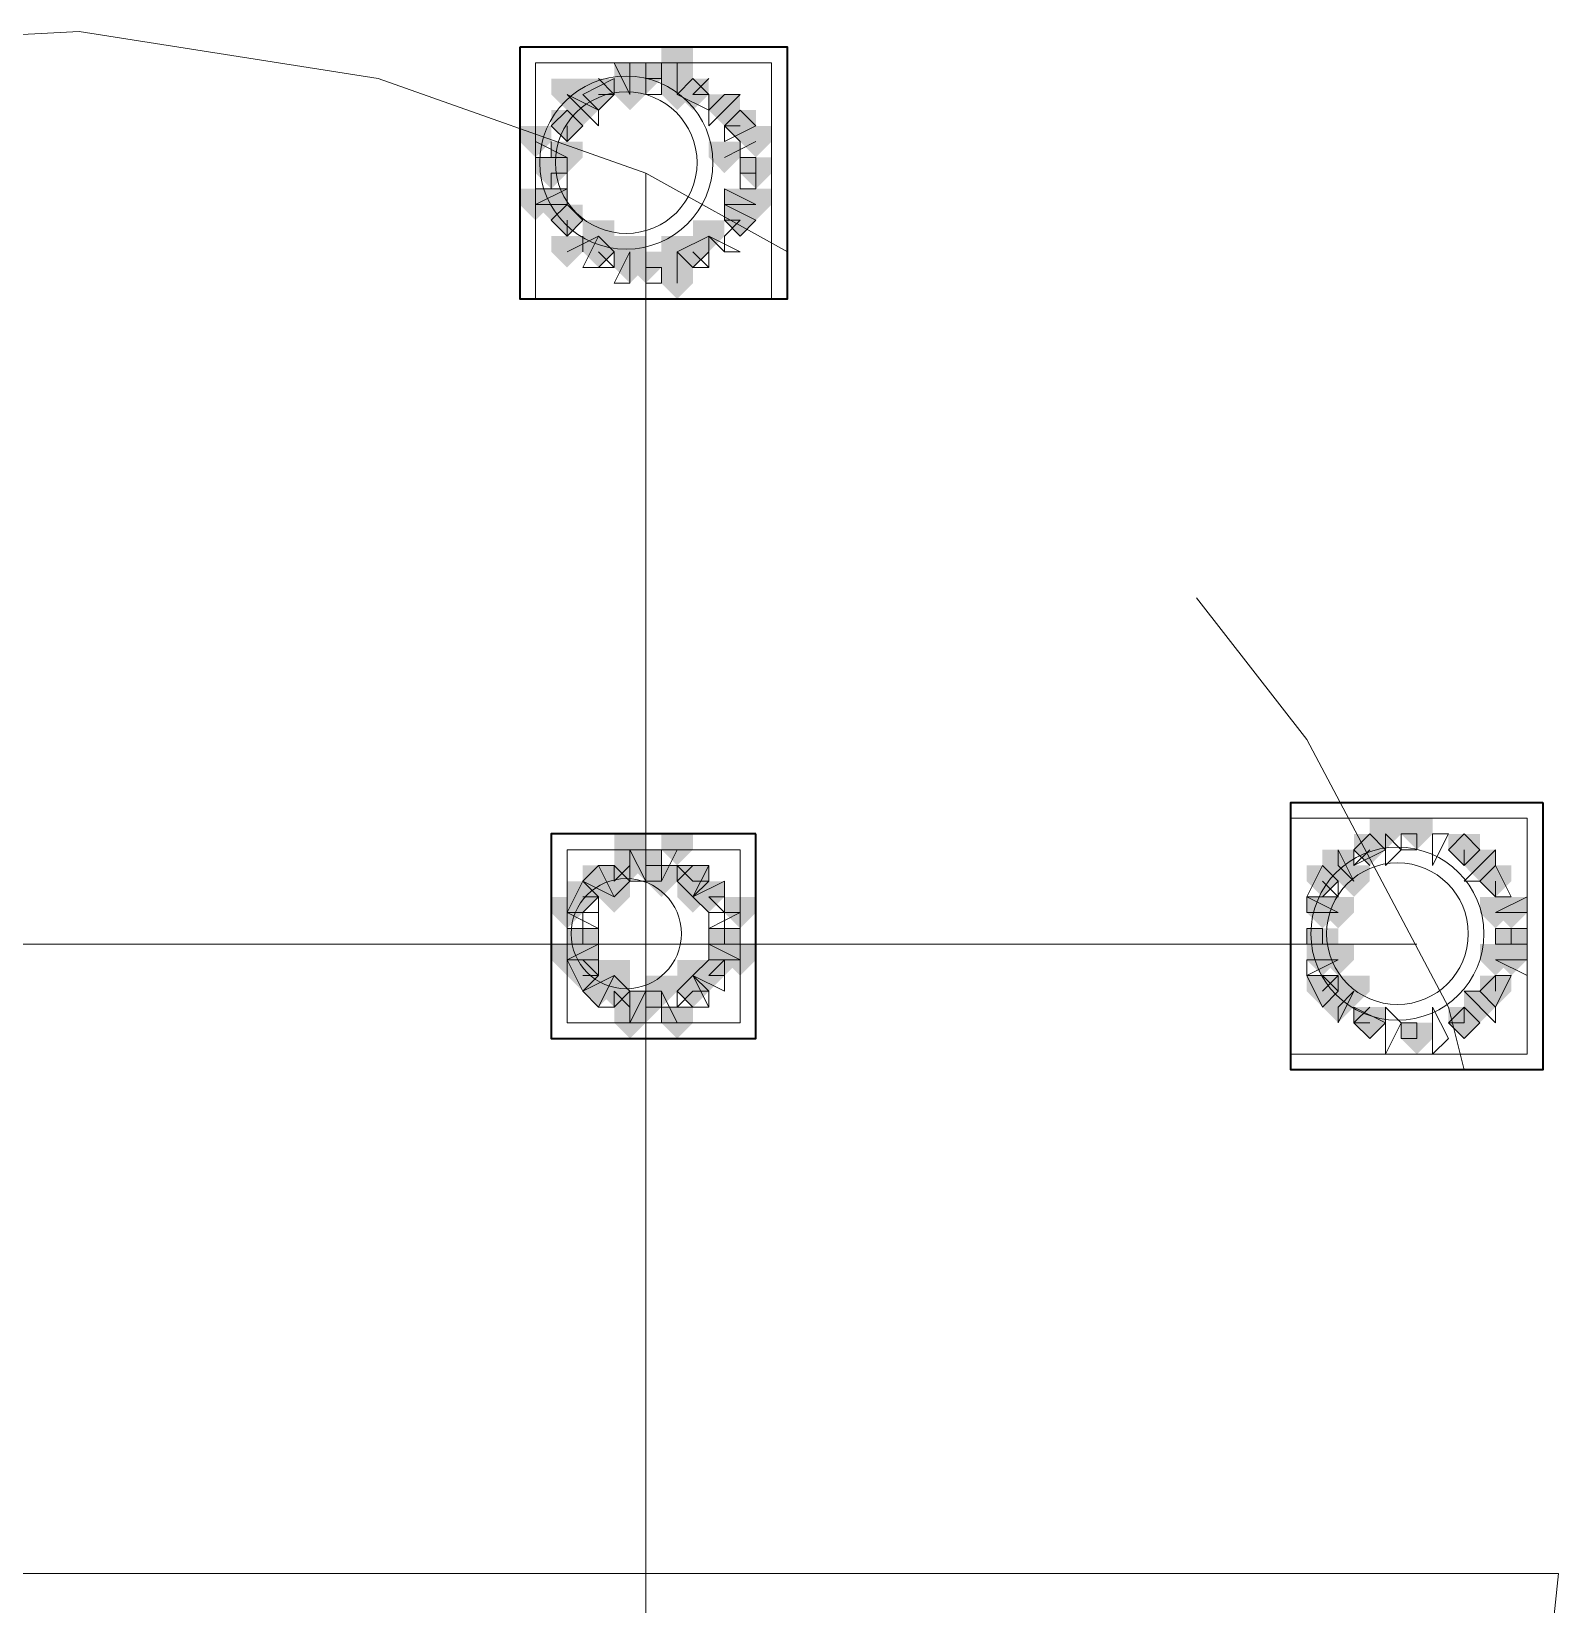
# Model space of a CAD drawing. Header units: millimetres. Extents: x 2315 to 4619, y 1334 to 1897.
# Drawn here: x 3514.13 to 3520.05, y 1554.59 to 1560.69 of the extents above; entities that cross this region are included whole.
import ezdxf

# ---------------------------------------------------------------- set-up
doc = ezdxf.new("R2010")
doc.units = ezdxf.units.MM
for name, color, linetype, true_color in [('PDF_10', 7, 'Continuous', 0x00b85c), ('PDF_AXIS', 7, 'Continuous', 0x00b85c), ('PDF_柱构件', 7, 'Continuous', 0x00b85c), ('PDF_转运站初步方案', 7, 'Continuous', 0x00b85c)]:
    doc.layers.add(name, color=color, linetype=linetype, true_color=true_color)
doc.layers.add('PDF_中心线层', color=1, linetype='Continuous')
doc.layers.add('PDF_粗实线层', color=7, linetype='Continuous')

msp = doc.modelspace()

# ---------------------------------------------------------------- hatches: boundary and pattern name
at = {"layer": 'PDF_10', "transparency": 33554559}
for points in [[(3516.5109, 1560.5703), (3516.4499, 1560.5703), (3516.4499, 1560.5093), (3516.5109, 1560.4482), (3516.572, 1560.5093), (3516.572, 1560.5703)], [(3516.5109, 1560.5703), (3516.4499, 1560.5703), (3516.4499, 1560.5093), (3516.5109, 1560.4482), (3516.572, 1560.5093), (3516.572, 1560.5703)], [(3516.5109, 1560.5703), (3516.4499, 1560.5703), (3516.4499, 1560.5093), (3516.5109, 1560.4482), (3516.572, 1560.5093), (3516.572, 1560.5703)], [(3516.3277, 1560.5093), (3516.2666, 1560.5093), (3516.2666, 1560.4482), (3516.3277, 1560.3871), (3516.3888, 1560.4482), (3516.3888, 1560.5093)], [(3516.3277, 1560.5093), (3516.2666, 1560.5093), (3516.2666, 1560.4482), (3516.3277, 1560.3871), (3516.3888, 1560.4482), (3516.3888, 1560.5093)], [(3516.6942, 1560.5093), (3516.6331, 1560.5093), (3516.6331, 1560.4482), (3516.6942, 1560.3871), (3516.7553, 1560.4482), (3516.7553, 1560.5093)], [(3516.6942, 1560.5093), (3516.6331, 1560.5093), (3516.6331, 1560.4482), (3516.6942, 1560.3871), (3516.7553, 1560.4482), (3516.7553, 1560.5093)], [(3516.2055, 1560.3871), (3516.1444, 1560.3871), (3516.1444, 1560.326), (3516.2055, 1560.2649), (3516.2666, 1560.326), (3516.2666, 1560.3871)], [(3516.2055, 1560.3871), (3516.1444, 1560.3871), (3516.1444, 1560.326), (3516.2055, 1560.2649), (3516.2666, 1560.326), (3516.2666, 1560.3871)], [(3516.2055, 1560.3871), (3516.1444, 1560.3871), (3516.1444, 1560.326), (3516.2055, 1560.2649), (3516.2666, 1560.326), (3516.2666, 1560.3871)], [(3516.8774, 1560.3871), (3516.8163, 1560.3871), (3516.8163, 1560.326), (3516.8774, 1560.2649), (3516.9385, 1560.326), (3516.9385, 1560.3871)], [(3516.8774, 1560.3871), (3516.8163, 1560.3871), (3516.8163, 1560.326), (3516.8774, 1560.2649), (3516.9385, 1560.326), (3516.9385, 1560.3871)], [(3516.1444, 1560.2039), (3516.0834, 1560.2039), (3516.0834, 1560.1428), (3516.1444, 1560.0817), (3516.2055, 1560.1428), (3516.2055, 1560.2039)], [(3516.1444, 1560.2039), (3516.0834, 1560.2039), (3516.0834, 1560.1428), (3516.1444, 1560.0817), (3516.2055, 1560.1428), (3516.2055, 1560.2039)], [(3516.9385, 1560.2039), (3516.8774, 1560.2039), (3516.8774, 1560.1428), (3516.9385, 1560.0817), (3516.9996, 1560.1428), (3516.9996, 1560.2039)], [(3516.9385, 1560.2039), (3516.8774, 1560.2039), (3516.8774, 1560.1428), (3516.9385, 1560.0817), (3516.9996, 1560.1428), (3516.9996, 1560.2039)], [(3516.2055, 1560.0206), (3516.1444, 1560.0206), (3516.1444, 1559.9595), (3516.2055, 1559.8985), (3516.2666, 1559.9595), (3516.2666, 1560.0206)], [(3516.2055, 1560.0206), (3516.1444, 1560.0206), (3516.1444, 1559.9595), (3516.2055, 1559.8985), (3516.2666, 1559.9595), (3516.2666, 1560.0206)], [(3516.2055, 1560.0206), (3516.1444, 1560.0206), (3516.1444, 1559.9595), (3516.2055, 1559.8985), (3516.2666, 1559.9595), (3516.2666, 1560.0206)], [(3516.8774, 1560.0206), (3516.8163, 1560.0206), (3516.8163, 1559.9595), (3516.8774, 1559.8985), (3516.9385, 1559.9595), (3516.9385, 1560.0206)], [(3516.8774, 1560.0206), (3516.8163, 1560.0206), (3516.8163, 1559.9595), (3516.8774, 1559.8985), (3516.9385, 1559.9595), (3516.9385, 1560.0206)], [(3516.3277, 1559.8985), (3516.2666, 1559.8985), (3516.2666, 1559.8374), (3516.3277, 1559.7763), (3516.3888, 1559.8374), (3516.3888, 1559.8985)], [(3516.3277, 1559.8985), (3516.2666, 1559.8985), (3516.2666, 1559.8374), (3516.3277, 1559.7763), (3516.3888, 1559.8374), (3516.3888, 1559.8985)], [(3516.6942, 1559.8985), (3516.6331, 1559.8985), (3516.6331, 1559.8374), (3516.6942, 1559.7763), (3516.7553, 1559.8374), (3516.7553, 1559.8985)], [(3516.6942, 1559.8985), (3516.6331, 1559.8985), (3516.6331, 1559.8374), (3516.6942, 1559.7763), (3516.7553, 1559.8374), (3516.7553, 1559.8985)], [(3516.5109, 1559.8374), (3516.4499, 1559.8374), (3516.4499, 1559.7763), (3516.5109, 1559.7152), (3516.572, 1559.7763), (3516.572, 1559.8374)], [(3516.5109, 1559.8374), (3516.4499, 1559.8374), (3516.4499, 1559.7763), (3516.5109, 1559.7152), (3516.572, 1559.7763), (3516.572, 1559.8374)], [(3519.5039, 1557.6385), (3519.4428, 1557.6385), (3519.4428, 1557.5774), (3519.5039, 1557.5163), (3519.565, 1557.5774), (3519.565, 1557.6385)], [(3519.5039, 1557.6385), (3519.4428, 1557.6385), (3519.4428, 1557.5774), (3519.5039, 1557.5163), (3519.565, 1557.5774), (3519.565, 1557.6385)], [(3519.3207, 1557.5774), (3519.2596, 1557.5774), (3519.2596, 1557.5163), (3519.3207, 1557.4552), (3519.3817, 1557.5163), (3519.3817, 1557.5774)], [(3519.3207, 1557.5774), (3519.2596, 1557.5774), (3519.2596, 1557.5163), (3519.3207, 1557.4552), (3519.3817, 1557.5163), (3519.3817, 1557.5774)], [(3519.6872, 1557.5774), (3519.6261, 1557.5774), (3519.6261, 1557.5163), (3519.6872, 1557.4552), (3519.7482, 1557.5163), (3519.7482, 1557.5774)], [(3519.6872, 1557.5774), (3519.6261, 1557.5774), (3519.6261, 1557.5163), (3519.6872, 1557.4552), (3519.7482, 1557.5163), (3519.7482, 1557.5774)], [(3516.5109, 1557.5163), (3516.4499, 1557.5163), (3516.4499, 1557.4552), (3516.5109, 1557.3941), (3516.572, 1557.4552), (3516.572, 1557.5163)], [(3516.5109, 1557.5163), (3516.4499, 1557.5163), (3516.4499, 1557.4552), (3516.5109, 1557.3941), (3516.572, 1557.4552), (3516.572, 1557.5163)], [(3516.5109, 1557.5163), (3516.4499, 1557.5163), (3516.4499, 1557.4552), (3516.5109, 1557.3941), (3516.572, 1557.4552), (3516.572, 1557.5163)], [(3516.3888, 1557.4552), (3516.3277, 1557.4552), (3516.3277, 1557.3941), (3516.3888, 1557.333), (3516.4499, 1557.3941), (3516.4499, 1557.4552)], [(3516.3888, 1557.4552), (3516.3277, 1557.4552), (3516.3277, 1557.3941), (3516.3888, 1557.333), (3516.4499, 1557.3941), (3516.4499, 1557.4552)], [(3516.6942, 1557.4552), (3516.6331, 1557.4552), (3516.6331, 1557.3941), (3516.6942, 1557.333), (3516.7553, 1557.3941), (3516.7553, 1557.4552)], [(3516.6942, 1557.4552), (3516.6331, 1557.4552), (3516.6331, 1557.3941), (3516.6942, 1557.333), (3516.7553, 1557.3941), (3516.7553, 1557.4552)], [(3519.1374, 1557.4552), (3519.0763, 1557.4552), (3519.0763, 1557.3941), (3519.1374, 1557.333), (3519.1985, 1557.3941), (3519.1985, 1557.4552)], [(3519.1374, 1557.4552), (3519.0763, 1557.4552), (3519.0763, 1557.3941), (3519.1374, 1557.333), (3519.1985, 1557.3941), (3519.1985, 1557.4552)], [(3519.8093, 1557.4552), (3519.7482, 1557.4552), (3519.7482, 1557.3941), (3519.8093, 1557.333), (3519.8704, 1557.3941), (3519.8704, 1557.4552)], [(3519.8093, 1557.4552), (3519.7482, 1557.4552), (3519.7482, 1557.3941), (3519.8093, 1557.333), (3519.8704, 1557.3941), (3519.8704, 1557.4552)], [(3516.2666, 1557.3941), (3516.2055, 1557.3941), (3516.2055, 1557.333), (3516.2666, 1557.272), (3516.3277, 1557.333), (3516.3277, 1557.3941)], [(3516.2666, 1557.3941), (3516.2055, 1557.3941), (3516.2055, 1557.333), (3516.2666, 1557.272), (3516.3277, 1557.333), (3516.3277, 1557.3941)], [(3516.7553, 1557.3941), (3516.6942, 1557.3941), (3516.6942, 1557.333), (3516.7553, 1557.272), (3516.8163, 1557.333), (3516.8163, 1557.3941)], [(3516.7553, 1557.3941), (3516.6942, 1557.3941), (3516.6942, 1557.333), (3516.7553, 1557.272), (3516.8163, 1557.333), (3516.8163, 1557.3941)], [(3516.2666, 1557.2109), (3516.2055, 1557.2109), (3516.2055, 1557.1498), (3516.2666, 1557.0887), (3516.3277, 1557.1498), (3516.3277, 1557.2109)], [(3516.2666, 1557.2109), (3516.2055, 1557.2109), (3516.2055, 1557.1498), (3516.2666, 1557.0887), (3516.3277, 1557.1498), (3516.3277, 1557.2109)], [(3516.8163, 1557.2109), (3516.7553, 1557.2109), (3516.7553, 1557.1498), (3516.8163, 1557.0887), (3516.8774, 1557.1498), (3516.8774, 1557.2109)], [(3516.8163, 1557.2109), (3516.7553, 1557.2109), (3516.7553, 1557.1498), (3516.8163, 1557.0887), (3516.8774, 1557.1498), (3516.8774, 1557.2109)], [(3519.1374, 1557.2109), (3519.0763, 1557.2109), (3519.0763, 1557.1498), (3519.1374, 1557.0887), (3519.1985, 1557.1498), (3519.1985, 1557.2109)], [(3519.1374, 1557.2109), (3519.0763, 1557.2109), (3519.0763, 1557.1498), (3519.1374, 1557.0887), (3519.1985, 1557.1498), (3519.1985, 1557.2109)], [(3519.8704, 1557.2109), (3519.8093, 1557.2109), (3519.8093, 1557.1498), (3519.8704, 1557.0887), (3519.9315, 1557.1498), (3519.9315, 1557.2109)], [(3519.8704, 1557.2109), (3519.8093, 1557.2109), (3519.8093, 1557.1498), (3519.8704, 1557.0887), (3519.9315, 1557.1498), (3519.9315, 1557.2109)], [(3516.2666, 1557.0887), (3516.2055, 1557.0887), (3516.2055, 1557.0276), (3516.2666, 1556.9666), (3516.3277, 1557.0276), (3516.3277, 1557.0887)], [(3516.2666, 1557.0887), (3516.2055, 1557.0887), (3516.2055, 1557.0276), (3516.2666, 1556.9666), (3516.3277, 1557.0276), (3516.3277, 1557.0887)], [(3516.7553, 1557.0887), (3516.6942, 1557.0887), (3516.6942, 1557.0276), (3516.7553, 1556.9666), (3516.8163, 1557.0276), (3516.8163, 1557.0887)], [(3516.7553, 1557.0887), (3516.6942, 1557.0887), (3516.6942, 1557.0276), (3516.7553, 1556.9666), (3516.8163, 1557.0276), (3516.8163, 1557.0887)], [(3516.3888, 1557.0276), (3516.3277, 1557.0276), (3516.3277, 1556.9666), (3516.3888, 1556.9055), (3516.4499, 1556.9666), (3516.4499, 1557.0276)], [(3516.3888, 1557.0276), (3516.3277, 1557.0276), (3516.3277, 1556.9666), (3516.3888, 1556.9055), (3516.4499, 1556.9666), (3516.4499, 1557.0276)], [(3516.6942, 1557.0276), (3516.6331, 1557.0276), (3516.6331, 1556.9666), (3516.6942, 1556.9055), (3516.7553, 1556.9666), (3516.7553, 1557.0276)], [(3516.6942, 1557.0276), (3516.6331, 1557.0276), (3516.6331, 1556.9666), (3516.6942, 1556.9055), (3516.7553, 1556.9666), (3516.7553, 1557.0276)], [(3519.1374, 1557.0276), (3519.0763, 1557.0276), (3519.0763, 1556.9666), (3519.1374, 1556.9055), (3519.1985, 1556.9666), (3519.1985, 1557.0276)], [(3519.1374, 1557.0276), (3519.0763, 1557.0276), (3519.0763, 1556.9666), (3519.1374, 1556.9055), (3519.1985, 1556.9666), (3519.1985, 1557.0276)], [(3519.8093, 1557.0276), (3519.7482, 1557.0276), (3519.7482, 1556.9666), (3519.8093, 1556.9055), (3519.8704, 1556.9666), (3519.8704, 1557.0276)], [(3519.8093, 1557.0276), (3519.7482, 1557.0276), (3519.7482, 1556.9666), (3519.8093, 1556.9055), (3519.8704, 1556.9666), (3519.8704, 1557.0276)], [(3516.5109, 1556.9666), (3516.4499, 1556.9666), (3516.4499, 1556.9055), (3516.5109, 1556.8444), (3516.572, 1556.9055), (3516.572, 1556.9666)], [(3516.5109, 1556.9666), (3516.4499, 1556.9666), (3516.4499, 1556.9055), (3516.5109, 1556.8444), (3516.572, 1556.9055), (3516.572, 1556.9666)], [(3516.5109, 1556.9666), (3516.4499, 1556.9666), (3516.4499, 1556.9055), (3516.5109, 1556.8444), (3516.572, 1556.9055), (3516.572, 1556.9666)], [(3519.3207, 1556.9055), (3519.2596, 1556.9055), (3519.2596, 1556.8444), (3519.3207, 1556.7833), (3519.3817, 1556.8444), (3519.3817, 1556.9055)], [(3519.3207, 1556.9055), (3519.2596, 1556.9055), (3519.2596, 1556.8444), (3519.3207, 1556.7833), (3519.3817, 1556.8444), (3519.3817, 1556.9055)], [(3519.6872, 1556.9055), (3519.6261, 1556.9055), (3519.6261, 1556.8444), (3519.6872, 1556.7833), (3519.7482, 1556.8444), (3519.7482, 1556.9055)], [(3519.6872, 1556.9055), (3519.6261, 1556.9055), (3519.6261, 1556.8444), (3519.6872, 1556.7833), (3519.7482, 1556.8444), (3519.7482, 1556.9055)], [(3519.5039, 1556.8444), (3519.4428, 1556.8444), (3519.4428, 1556.7833), (3519.5039, 1556.7222), (3519.565, 1556.7833), (3519.565, 1556.8444)], [(3519.5039, 1556.8444), (3519.4428, 1556.8444), (3519.4428, 1556.7833), (3519.5039, 1556.7222), (3519.565, 1556.7833), (3519.565, 1556.8444)]]:
    msp.add_hatch(color=256, dxfattribs=at).paths.add_polyline_path(points)
at = {"layer": 'PDF_柱构件', "transparency": 33554559}
for points in [[(3516.6331, 1560.6314), (3516.572, 1560.6314), (3516.572, 1560.5703), (3516.6331, 1560.5093), (3516.6942, 1560.5703), (3516.6942, 1560.6314)], [(3516.4499, 1560.5703), (3516.3888, 1560.5703), (3516.3888, 1560.5093), (3516.4499, 1560.4482), (3516.5109, 1560.5093), (3516.5109, 1560.5703)], [(3516.6331, 1560.5703), (3516.572, 1560.5703), (3516.572, 1560.5093), (3516.6331, 1560.4482), (3516.6942, 1560.5093), (3516.6942, 1560.5703)], [(3516.2055, 1560.5093), (3516.1444, 1560.5093), (3516.1444, 1560.4482), (3516.2055, 1560.3871), (3516.2666, 1560.4482), (3516.2666, 1560.5093)], [(3516.4499, 1560.5093), (3516.3888, 1560.5093), (3516.3888, 1560.4482), (3516.4499, 1560.3871), (3516.5109, 1560.4482), (3516.5109, 1560.5093)], [(3516.6331, 1560.5093), (3516.572, 1560.5093), (3516.572, 1560.4482), (3516.6331, 1560.3871), (3516.6942, 1560.4482), (3516.6942, 1560.5093)], [(3516.2666, 1560.4482), (3516.2055, 1560.4482), (3516.2055, 1560.3871), (3516.2666, 1560.326), (3516.3277, 1560.3871), (3516.3277, 1560.4482)], [(3516.8163, 1560.4482), (3516.7553, 1560.4482), (3516.7553, 1560.3871), (3516.8163, 1560.326), (3516.8774, 1560.3871), (3516.8774, 1560.4482)], [(3516.0834, 1560.326), (3516.0223, 1560.326), (3516.0223, 1560.2649), (3516.0834, 1560.2039), (3516.1444, 1560.2649), (3516.1444, 1560.326)], [(3516.9385, 1560.326), (3516.8774, 1560.326), (3516.8774, 1560.2649), (3516.9385, 1560.2039), (3516.9996, 1560.2649), (3516.9996, 1560.326)], [(3516.2055, 1560.2649), (3516.1444, 1560.2649), (3516.1444, 1560.2039), (3516.2055, 1560.1428), (3516.2666, 1560.2039), (3516.2666, 1560.2649)], [(3516.8163, 1560.2649), (3516.7553, 1560.2649), (3516.7553, 1560.2039), (3516.8163, 1560.1428), (3516.8774, 1560.2039), (3516.8774, 1560.2649)], [(3516.0834, 1560.0817), (3516.0223, 1560.0817), (3516.0223, 1560.0206), (3516.0834, 1559.9595), (3516.1444, 1560.0206), (3516.1444, 1560.0817)], [(3516.1444, 1560.0817), (3516.0834, 1560.0817), (3516.0834, 1560.0206), (3516.1444, 1559.9595), (3516.2055, 1560.0206), (3516.2055, 1560.0817)], [(3516.8774, 1560.0817), (3516.8163, 1560.0817), (3516.8163, 1560.0206), (3516.8774, 1559.9595), (3516.9385, 1560.0206), (3516.9385, 1560.0817)], [(3516.9385, 1560.0817), (3516.8774, 1560.0817), (3516.8774, 1560.0206), (3516.9385, 1559.9595), (3516.9996, 1560.0206), (3516.9996, 1560.0817)], [(3516.3277, 1559.9595), (3516.2666, 1559.9595), (3516.2666, 1559.8985), (3516.3277, 1559.8374), (3516.3888, 1559.8985), (3516.3888, 1559.9595)], [(3516.7553, 1559.9595), (3516.6942, 1559.9595), (3516.6942, 1559.8985), (3516.7553, 1559.8374), (3516.8163, 1559.8985), (3516.8163, 1559.9595)], [(3516.2055, 1559.8985), (3516.1444, 1559.8985), (3516.1444, 1559.8374), (3516.2055, 1559.7763), (3516.2666, 1559.8374), (3516.2666, 1559.8985)], [(3516.4499, 1559.8985), (3516.3888, 1559.8985), (3516.3888, 1559.8374), (3516.4499, 1559.7763), (3516.5109, 1559.8374), (3516.5109, 1559.8985)], [(3516.6331, 1559.8985), (3516.572, 1559.8985), (3516.572, 1559.8374), (3516.6331, 1559.7763), (3516.6942, 1559.8374), (3516.6942, 1559.8985)], [(3516.4499, 1559.8374), (3516.3888, 1559.8374), (3516.3888, 1559.7763), (3516.4499, 1559.7152), (3516.5109, 1559.7763), (3516.5109, 1559.8374)], [(3516.6331, 1559.8374), (3516.572, 1559.8374), (3516.572, 1559.7763), (3516.6331, 1559.7152), (3516.6942, 1559.7763), (3516.6942, 1559.8374)], [(3516.6331, 1559.7763), (3516.572, 1559.7763), (3516.572, 1559.7152), (3516.6331, 1559.6541), (3516.6942, 1559.7152), (3516.6942, 1559.7763)], [(3519.3817, 1557.6385), (3519.3207, 1557.6385), (3519.3207, 1557.5774), (3519.3817, 1557.5163), (3519.4428, 1557.5774), (3519.4428, 1557.6385)], [(3516.4499, 1557.5774), (3516.3888, 1557.5774), (3516.3888, 1557.5163), (3516.4499, 1557.4552), (3516.5109, 1557.5163), (3516.5109, 1557.5774)], [(3516.6331, 1557.5774), (3516.572, 1557.5774), (3516.572, 1557.5163), (3516.6331, 1557.4552), (3516.6942, 1557.5163), (3516.6942, 1557.5774)], [(3516.4499, 1557.5163), (3516.3888, 1557.5163), (3516.3888, 1557.4552), (3516.4499, 1557.3941), (3516.5109, 1557.4552), (3516.5109, 1557.5163)], [(3519.1985, 1557.5163), (3519.1374, 1557.5163), (3519.1374, 1557.4552), (3519.1985, 1557.3941), (3519.2596, 1557.4552), (3519.2596, 1557.5163)], [(3519.7482, 1557.5163), (3519.6872, 1557.5163), (3519.6872, 1557.4552), (3519.7482, 1557.3941), (3519.8093, 1557.4552), (3519.8093, 1557.5163)], [(3516.3277, 1557.4552), (3516.2666, 1557.4552), (3516.2666, 1557.3941), (3516.3277, 1557.333), (3516.3888, 1557.3941), (3516.3888, 1557.4552)], [(3516.572, 1557.4552), (3516.5109, 1557.4552), (3516.5109, 1557.3941), (3516.572, 1557.333), (3516.6331, 1557.3941), (3516.6331, 1557.4552)], [(3519.2596, 1557.4552), (3519.1985, 1557.4552), (3519.1985, 1557.3941), (3519.2596, 1557.333), (3519.3207, 1557.3941), (3519.3207, 1557.4552)], [(3516.3888, 1557.3941), (3516.3277, 1557.3941), (3516.3277, 1557.333), (3516.3888, 1557.272), (3516.4499, 1557.333), (3516.4499, 1557.3941)], [(3516.6942, 1557.3941), (3516.6331, 1557.3941), (3516.6331, 1557.333), (3516.6942, 1557.272), (3516.7553, 1557.333), (3516.7553, 1557.3941)], [(3516.2055, 1557.333), (3516.1444, 1557.333), (3516.1444, 1557.272), (3516.2055, 1557.2109), (3516.2666, 1557.272), (3516.2666, 1557.333)], [(3516.8774, 1557.333), (3516.8163, 1557.333), (3516.8163, 1557.272), (3516.8774, 1557.2109), (3516.9385, 1557.272), (3516.9385, 1557.333)], [(3519.1374, 1557.333), (3519.0763, 1557.333), (3519.0763, 1557.272), (3519.1374, 1557.2109), (3519.1985, 1557.272), (3519.1985, 1557.333)], [(3519.1985, 1557.333), (3519.1374, 1557.333), (3519.1374, 1557.272), (3519.1985, 1557.2109), (3519.2596, 1557.272), (3519.2596, 1557.333)], [(3519.8093, 1557.333), (3519.7482, 1557.333), (3519.7482, 1557.272), (3519.8093, 1557.2109), (3519.8704, 1557.272), (3519.8704, 1557.333)], [(3519.8704, 1557.333), (3519.8093, 1557.333), (3519.8093, 1557.272), (3519.8704, 1557.2109), (3519.9315, 1557.272), (3519.9315, 1557.333)], [(3516.2055, 1557.1498), (3516.1444, 1557.1498), (3516.1444, 1557.0887), (3516.2055, 1557.0276), (3516.2666, 1557.0887), (3516.2666, 1557.1498)], [(3516.2666, 1557.1498), (3516.2055, 1557.1498), (3516.2055, 1557.0887), (3516.2666, 1557.0276), (3516.3277, 1557.0887), (3516.3277, 1557.1498)], [(3516.8163, 1557.1498), (3516.7553, 1557.1498), (3516.7553, 1557.0887), (3516.8163, 1557.0276), (3516.8774, 1557.0887), (3516.8774, 1557.1498)], [(3516.8774, 1557.1498), (3516.8163, 1557.1498), (3516.8163, 1557.0887), (3516.8774, 1557.0276), (3516.9385, 1557.0887), (3516.9385, 1557.1498)], [(3519.1374, 1557.1498), (3519.0763, 1557.1498), (3519.0763, 1557.0887), (3519.1374, 1557.0276), (3519.1985, 1557.0887), (3519.1985, 1557.1498)], [(3519.1985, 1557.1498), (3519.1374, 1557.1498), (3519.1374, 1557.0887), (3519.1985, 1557.0276), (3519.2596, 1557.0887), (3519.2596, 1557.1498)], [(3519.8093, 1557.1498), (3519.7482, 1557.1498), (3519.7482, 1557.0887), (3519.8093, 1557.0276), (3519.8704, 1557.0887), (3519.8704, 1557.1498)], [(3519.8704, 1557.1498), (3519.8093, 1557.1498), (3519.8093, 1557.0887), (3519.8704, 1557.0276), (3519.9315, 1557.0887), (3519.9315, 1557.1498)], [(3516.3888, 1557.0887), (3516.3277, 1557.0887), (3516.3277, 1557.0276), (3516.3888, 1556.9666), (3516.4499, 1557.0276), (3516.4499, 1557.0887)], [(3516.6942, 1557.0887), (3516.6331, 1557.0887), (3516.6331, 1557.0276), (3516.6942, 1556.9666), (3516.7553, 1557.0276), (3516.7553, 1557.0887)], [(3516.3277, 1557.0276), (3516.2666, 1557.0276), (3516.2666, 1556.9666), (3516.3277, 1556.9055), (3516.3888, 1556.9666), (3516.3888, 1557.0276)], [(3516.572, 1557.0276), (3516.5109, 1557.0276), (3516.5109, 1556.9666), (3516.572, 1556.9055), (3516.6331, 1556.9666), (3516.6331, 1557.0276)], [(3519.2596, 1557.0276), (3519.1985, 1557.0276), (3519.1985, 1556.9666), (3519.2596, 1556.9055), (3519.3207, 1556.9666), (3519.3207, 1557.0276)], [(3516.4499, 1556.9666), (3516.3888, 1556.9666), (3516.3888, 1556.9055), (3516.4499, 1556.8444), (3516.5109, 1556.9055), (3516.5109, 1556.9666)], [(3519.1985, 1556.9666), (3519.1374, 1556.9666), (3519.1374, 1556.9055), (3519.1985, 1556.8444), (3519.2596, 1556.9055), (3519.2596, 1556.9666)], [(3519.7482, 1556.9666), (3519.6872, 1556.9666), (3519.6872, 1556.9055), (3519.7482, 1556.8444), (3519.8093, 1556.9055), (3519.8093, 1556.9666)], [(3516.4499, 1556.9055), (3516.3888, 1556.9055), (3516.3888, 1556.8444), (3516.4499, 1556.7833), (3516.5109, 1556.8444), (3516.5109, 1556.9055)], [(3516.6331, 1556.9055), (3516.572, 1556.9055), (3516.572, 1556.8444), (3516.6331, 1556.7833), (3516.6942, 1556.8444), (3516.6942, 1556.9055)]]:
    msp.add_hatch(color=256, dxfattribs=at).paths.add_polyline_path(points)
at = {"layer": 'PDF_转运站初步方案', "transparency": 33554559}
for points in [[(3516.5109, 1560.5703), (3516.4499, 1560.5703), (3516.4499, 1560.5093), (3516.5109, 1560.4482), (3516.572, 1560.5093), (3516.572, 1560.5703)], [(3516.5109, 1560.5703), (3516.4499, 1560.5703), (3516.4499, 1560.5093), (3516.5109, 1560.4482), (3516.572, 1560.5093), (3516.572, 1560.5703)], [(3516.3277, 1560.5093), (3516.2666, 1560.5093), (3516.2666, 1560.4482), (3516.3277, 1560.3871), (3516.3888, 1560.4482), (3516.3888, 1560.5093)], [(3516.3277, 1560.5093), (3516.2666, 1560.5093), (3516.2666, 1560.4482), (3516.3277, 1560.3871), (3516.3888, 1560.4482), (3516.3888, 1560.5093)], [(3516.6942, 1560.5093), (3516.6331, 1560.5093), (3516.6331, 1560.4482), (3516.6942, 1560.3871), (3516.7553, 1560.4482), (3516.7553, 1560.5093)], [(3516.6942, 1560.5093), (3516.6331, 1560.5093), (3516.6331, 1560.4482), (3516.6942, 1560.3871), (3516.7553, 1560.4482), (3516.7553, 1560.5093)], [(3516.2055, 1560.3871), (3516.1444, 1560.3871), (3516.1444, 1560.326), (3516.2055, 1560.2649), (3516.2666, 1560.326), (3516.2666, 1560.3871)], [(3516.2055, 1560.3871), (3516.1444, 1560.3871), (3516.1444, 1560.326), (3516.2055, 1560.2649), (3516.2666, 1560.326), (3516.2666, 1560.3871)], [(3516.8774, 1560.3871), (3516.8163, 1560.3871), (3516.8163, 1560.326), (3516.8774, 1560.2649), (3516.9385, 1560.326), (3516.9385, 1560.3871)], [(3516.8774, 1560.3871), (3516.8163, 1560.3871), (3516.8163, 1560.326), (3516.8774, 1560.2649), (3516.9385, 1560.326), (3516.9385, 1560.3871)], [(3516.1444, 1560.2039), (3516.0834, 1560.2039), (3516.0834, 1560.1428), (3516.1444, 1560.0817), (3516.2055, 1560.1428), (3516.2055, 1560.2039)], [(3516.1444, 1560.2039), (3516.0834, 1560.2039), (3516.0834, 1560.1428), (3516.1444, 1560.0817), (3516.2055, 1560.1428), (3516.2055, 1560.2039)], [(3516.9385, 1560.2039), (3516.8774, 1560.2039), (3516.8774, 1560.1428), (3516.9385, 1560.0817), (3516.9996, 1560.1428), (3516.9996, 1560.2039)], [(3516.9385, 1560.2039), (3516.8774, 1560.2039), (3516.8774, 1560.1428), (3516.9385, 1560.0817), (3516.9996, 1560.1428), (3516.9996, 1560.2039)], [(3516.2055, 1560.0206), (3516.1444, 1560.0206), (3516.1444, 1559.9595), (3516.2055, 1559.8985), (3516.2666, 1559.9595), (3516.2666, 1560.0206)], [(3516.2055, 1560.0206), (3516.1444, 1560.0206), (3516.1444, 1559.9595), (3516.2055, 1559.8985), (3516.2666, 1559.9595), (3516.2666, 1560.0206)], [(3516.8774, 1560.0206), (3516.8163, 1560.0206), (3516.8163, 1559.9595), (3516.8774, 1559.8985), (3516.9385, 1559.9595), (3516.9385, 1560.0206)], [(3516.8774, 1560.0206), (3516.8163, 1560.0206), (3516.8163, 1559.9595), (3516.8774, 1559.8985), (3516.9385, 1559.9595), (3516.9385, 1560.0206)], [(3516.3277, 1559.8985), (3516.2666, 1559.8985), (3516.2666, 1559.8374), (3516.3277, 1559.7763), (3516.3888, 1559.8374), (3516.3888, 1559.8985)], [(3516.3277, 1559.8985), (3516.2666, 1559.8985), (3516.2666, 1559.8374), (3516.3277, 1559.7763), (3516.3888, 1559.8374), (3516.3888, 1559.8985)], [(3516.6942, 1559.8985), (3516.6331, 1559.8985), (3516.6331, 1559.8374), (3516.6942, 1559.7763), (3516.7553, 1559.8374), (3516.7553, 1559.8985)], [(3516.6942, 1559.8985), (3516.6331, 1559.8985), (3516.6331, 1559.8374), (3516.6942, 1559.7763), (3516.7553, 1559.8374), (3516.7553, 1559.8985)], [(3516.5109, 1559.8374), (3516.4499, 1559.8374), (3516.4499, 1559.7763), (3516.5109, 1559.7152), (3516.572, 1559.7763), (3516.572, 1559.8374)], [(3516.5109, 1559.8374), (3516.4499, 1559.8374), (3516.4499, 1559.7763), (3516.5109, 1559.7152), (3516.572, 1559.7763), (3516.572, 1559.8374)], [(3519.5039, 1557.6385), (3519.4428, 1557.6385), (3519.4428, 1557.5774), (3519.5039, 1557.5163), (3519.565, 1557.5774), (3519.565, 1557.6385)], [(3519.5039, 1557.6385), (3519.4428, 1557.6385), (3519.4428, 1557.5774), (3519.5039, 1557.5163), (3519.565, 1557.5774), (3519.565, 1557.6385)], [(3519.3207, 1557.5774), (3519.2596, 1557.5774), (3519.2596, 1557.5163), (3519.3207, 1557.4552), (3519.3817, 1557.5163), (3519.3817, 1557.5774)], [(3519.3207, 1557.5774), (3519.2596, 1557.5774), (3519.2596, 1557.5163), (3519.3207, 1557.4552), (3519.3817, 1557.5163), (3519.3817, 1557.5774)], [(3519.6872, 1557.5774), (3519.6261, 1557.5774), (3519.6261, 1557.5163), (3519.6872, 1557.4552), (3519.7482, 1557.5163), (3519.7482, 1557.5774)], [(3519.6872, 1557.5774), (3519.6261, 1557.5774), (3519.6261, 1557.5163), (3519.6872, 1557.4552), (3519.7482, 1557.5163), (3519.7482, 1557.5774)], [(3516.5109, 1557.5163), (3516.4499, 1557.5163), (3516.4499, 1557.4552), (3516.5109, 1557.3941), (3516.572, 1557.4552), (3516.572, 1557.5163)], [(3516.5109, 1557.5163), (3516.4499, 1557.5163), (3516.4499, 1557.4552), (3516.5109, 1557.3941), (3516.572, 1557.4552), (3516.572, 1557.5163)], [(3516.3888, 1557.4552), (3516.3277, 1557.4552), (3516.3277, 1557.3941), (3516.3888, 1557.333), (3516.4499, 1557.3941), (3516.4499, 1557.4552)], [(3516.3888, 1557.4552), (3516.3277, 1557.4552), (3516.3277, 1557.3941), (3516.3888, 1557.333), (3516.4499, 1557.3941), (3516.4499, 1557.4552)], [(3516.6942, 1557.4552), (3516.6331, 1557.4552), (3516.6331, 1557.3941), (3516.6942, 1557.333), (3516.7553, 1557.3941), (3516.7553, 1557.4552)], [(3516.6942, 1557.4552), (3516.6331, 1557.4552), (3516.6331, 1557.3941), (3516.6942, 1557.333), (3516.7553, 1557.3941), (3516.7553, 1557.4552)], [(3519.1374, 1557.4552), (3519.0763, 1557.4552), (3519.0763, 1557.3941), (3519.1374, 1557.333), (3519.1985, 1557.3941), (3519.1985, 1557.4552)], [(3519.1374, 1557.4552), (3519.0763, 1557.4552), (3519.0763, 1557.3941), (3519.1374, 1557.333), (3519.1985, 1557.3941), (3519.1985, 1557.4552)], [(3519.8093, 1557.4552), (3519.7482, 1557.4552), (3519.7482, 1557.3941), (3519.8093, 1557.333), (3519.8704, 1557.3941), (3519.8704, 1557.4552)], [(3519.8093, 1557.4552), (3519.7482, 1557.4552), (3519.7482, 1557.3941), (3519.8093, 1557.333), (3519.8704, 1557.3941), (3519.8704, 1557.4552)], [(3516.2666, 1557.3941), (3516.2055, 1557.3941), (3516.2055, 1557.333), (3516.2666, 1557.272), (3516.3277, 1557.333), (3516.3277, 1557.3941)], [(3516.2666, 1557.3941), (3516.2055, 1557.3941), (3516.2055, 1557.333), (3516.2666, 1557.272), (3516.3277, 1557.333), (3516.3277, 1557.3941)], [(3516.7553, 1557.3941), (3516.6942, 1557.3941), (3516.6942, 1557.333), (3516.7553, 1557.272), (3516.8163, 1557.333), (3516.8163, 1557.3941)], [(3516.7553, 1557.3941), (3516.6942, 1557.3941), (3516.6942, 1557.333), (3516.7553, 1557.272), (3516.8163, 1557.333), (3516.8163, 1557.3941)], [(3516.2666, 1557.2109), (3516.2055, 1557.2109), (3516.2055, 1557.1498), (3516.2666, 1557.0887), (3516.3277, 1557.1498), (3516.3277, 1557.2109)], [(3516.2666, 1557.2109), (3516.2055, 1557.2109), (3516.2055, 1557.1498), (3516.2666, 1557.0887), (3516.3277, 1557.1498), (3516.3277, 1557.2109)], [(3516.8163, 1557.2109), (3516.7553, 1557.2109), (3516.7553, 1557.1498), (3516.8163, 1557.0887), (3516.8774, 1557.1498), (3516.8774, 1557.2109)], [(3516.8163, 1557.2109), (3516.7553, 1557.2109), (3516.7553, 1557.1498), (3516.8163, 1557.0887), (3516.8774, 1557.1498), (3516.8774, 1557.2109)], [(3519.1374, 1557.2109), (3519.0763, 1557.2109), (3519.0763, 1557.1498), (3519.1374, 1557.0887), (3519.1985, 1557.1498), (3519.1985, 1557.2109)], [(3519.1374, 1557.2109), (3519.0763, 1557.2109), (3519.0763, 1557.1498), (3519.1374, 1557.0887), (3519.1985, 1557.1498), (3519.1985, 1557.2109)], [(3519.8704, 1557.2109), (3519.8093, 1557.2109), (3519.8093, 1557.1498), (3519.8704, 1557.0887), (3519.9315, 1557.1498), (3519.9315, 1557.2109)], [(3519.8704, 1557.2109), (3519.8093, 1557.2109), (3519.8093, 1557.1498), (3519.8704, 1557.0887), (3519.9315, 1557.1498), (3519.9315, 1557.2109)], [(3516.2666, 1557.0887), (3516.2055, 1557.0887), (3516.2055, 1557.0276), (3516.2666, 1556.9666), (3516.3277, 1557.0276), (3516.3277, 1557.0887)], [(3516.2666, 1557.0887), (3516.2055, 1557.0887), (3516.2055, 1557.0276), (3516.2666, 1556.9666), (3516.3277, 1557.0276), (3516.3277, 1557.0887)], [(3516.7553, 1557.0887), (3516.6942, 1557.0887), (3516.6942, 1557.0276), (3516.7553, 1556.9666), (3516.8163, 1557.0276), (3516.8163, 1557.0887)], [(3516.7553, 1557.0887), (3516.6942, 1557.0887), (3516.6942, 1557.0276), (3516.7553, 1556.9666), (3516.8163, 1557.0276), (3516.8163, 1557.0887)], [(3516.3888, 1557.0276), (3516.3277, 1557.0276), (3516.3277, 1556.9666), (3516.3888, 1556.9055), (3516.4499, 1556.9666), (3516.4499, 1557.0276)], [(3516.3888, 1557.0276), (3516.3277, 1557.0276), (3516.3277, 1556.9666), (3516.3888, 1556.9055), (3516.4499, 1556.9666), (3516.4499, 1557.0276)], [(3516.6942, 1557.0276), (3516.6331, 1557.0276), (3516.6331, 1556.9666), (3516.6942, 1556.9055), (3516.7553, 1556.9666), (3516.7553, 1557.0276)], [(3516.6942, 1557.0276), (3516.6331, 1557.0276), (3516.6331, 1556.9666), (3516.6942, 1556.9055), (3516.7553, 1556.9666), (3516.7553, 1557.0276)], [(3519.1374, 1557.0276), (3519.0763, 1557.0276), (3519.0763, 1556.9666), (3519.1374, 1556.9055), (3519.1985, 1556.9666), (3519.1985, 1557.0276)], [(3519.1374, 1557.0276), (3519.0763, 1557.0276), (3519.0763, 1556.9666), (3519.1374, 1556.9055), (3519.1985, 1556.9666), (3519.1985, 1557.0276)], [(3519.8093, 1557.0276), (3519.7482, 1557.0276), (3519.7482, 1556.9666), (3519.8093, 1556.9055), (3519.8704, 1556.9666), (3519.8704, 1557.0276)], [(3519.8093, 1557.0276), (3519.7482, 1557.0276), (3519.7482, 1556.9666), (3519.8093, 1556.9055), (3519.8704, 1556.9666), (3519.8704, 1557.0276)], [(3516.5109, 1556.9666), (3516.4499, 1556.9666), (3516.4499, 1556.9055), (3516.5109, 1556.8444), (3516.572, 1556.9055), (3516.572, 1556.9666)], [(3516.5109, 1556.9666), (3516.4499, 1556.9666), (3516.4499, 1556.9055), (3516.5109, 1556.8444), (3516.572, 1556.9055), (3516.572, 1556.9666)], [(3519.3207, 1556.9055), (3519.2596, 1556.9055), (3519.2596, 1556.8444), (3519.3207, 1556.7833), (3519.3817, 1556.8444), (3519.3817, 1556.9055)], [(3519.3207, 1556.9055), (3519.2596, 1556.9055), (3519.2596, 1556.8444), (3519.3207, 1556.7833), (3519.3817, 1556.8444), (3519.3817, 1556.9055)], [(3519.6872, 1556.9055), (3519.6261, 1556.9055), (3519.6261, 1556.8444), (3519.6872, 1556.7833), (3519.7482, 1556.8444), (3519.7482, 1556.9055)], [(3519.6872, 1556.9055), (3519.6261, 1556.9055), (3519.6261, 1556.8444), (3519.6872, 1556.7833), (3519.7482, 1556.8444), (3519.7482, 1556.9055)], [(3519.5039, 1556.8444), (3519.4428, 1556.8444), (3519.4428, 1556.7833), (3519.5039, 1556.7222), (3519.565, 1556.7833), (3519.565, 1556.8444)], [(3519.5039, 1556.8444), (3519.4428, 1556.8444), (3519.4428, 1556.7833), (3519.5039, 1556.7222), (3519.565, 1556.7833), (3519.565, 1556.8444)]]:
    msp.add_hatch(color=256, dxfattribs=at).paths.add_polyline_path(points)

# ---------------------------------------------------------------- linework, layer by layer
at = {"layer": 'PDF_10', "lineweight": 18}
for points in [[(3516.3277, 1560.4482), (3516.3888, 1560.4482), (3516.3277, 1560.5093)], [(3516.5109, 1560.5093), (3516.572, 1560.5093)], [(3516.7553, 1560.5093), (3516.6942, 1560.4482), (3516.7553, 1560.4482)], [(3516.2055, 1560.2649), (3516.2055, 1560.326)], [(3516.8774, 1560.326), (3516.8163, 1560.326), (3516.8774, 1560.2649)], [(3516.1444, 1560.0817), (3516.1444, 1560.1428), (3516.2055, 1560.1428)], [(3516.8774, 1560.1428), (3516.9385, 1560.1428), (3516.9385, 1560.0817)], [(3516.2055, 1559.8985), (3516.2055, 1559.9595)], [(3516.8163, 1559.9595), (3516.8774, 1559.9595), (3516.8163, 1559.8985)], [(3516.3888, 1559.7763), (3516.3277, 1559.8374)], [(3516.3888, 1559.8374), (3516.3277, 1559.7763)], [(3516.7553, 1559.8374), (3516.6942, 1559.7763)], [(3516.6942, 1559.8374), (3516.7553, 1559.7763)], [(3516.572, 1559.7763), (3516.5109, 1559.7763), (3516.5109, 1559.7152)], [(3519.5039, 1557.5163), (3519.5039, 1557.5774), (3519.4428, 1557.5774)], [(3519.3207, 1557.5163), (3519.2596, 1557.4552)], [(3519.3207, 1557.4552), (3519.2596, 1557.5163)], [(3519.6872, 1557.5163), (3519.6872, 1557.4552), (3519.6261, 1557.5163)], [(3516.4499, 1557.4552), (3516.3888, 1557.3941), (3516.3888, 1557.4552)], [(3516.572, 1557.4552), (3516.5109, 1557.4552)], [(3516.6942, 1557.3941), (3516.6331, 1557.4552)], [(3516.6331, 1557.3941), (3516.6942, 1557.4552)], [(3519.1985, 1557.3941), (3519.1374, 1557.333)], [(3519.1985, 1557.333), (3519.1374, 1557.3941)], [(3519.8093, 1557.3941), (3519.8093, 1557.333), (3519.8093, 1557.3941)], [(3516.2666, 1557.333), (3516.3277, 1557.333), (3516.2666, 1557.272)], [(3516.8163, 1557.272), (3516.7553, 1557.333), (3516.8163, 1557.333)], [(3516.2666, 1557.2109), (3516.2666, 1557.1498), (3516.2055, 1557.1498)], [(3516.7553, 1557.1498), (3516.8163, 1557.1498), (3516.8163, 1557.2109)], [(3519.1374, 1557.2109), (3519.1374, 1557.1498), (3519.0763, 1557.1498)], [(3519.8093, 1557.1498), (3519.8704, 1557.1498), (3519.8704, 1557.2109)], [(3516.2666, 1557.0887), (3516.3277, 1557.0276), (3516.2666, 1557.0276)], [(3516.8163, 1557.0276), (3516.7553, 1557.0276), (3516.8163, 1557.0887)], [(3519.1374, 1557.0276), (3519.1985, 1556.9666)], [(3519.1985, 1557.0276), (3519.1374, 1556.9666)], [(3519.8093, 1556.9666), (3519.8093, 1557.0276), (3519.8093, 1556.9666)], [(3516.3888, 1556.9055), (3516.3888, 1556.9666), (3516.4499, 1556.9055)], [(3516.6331, 1556.9055), (3516.6942, 1556.9666)], [(3516.6331, 1556.9666), (3516.6942, 1556.9055)], [(3516.5109, 1556.9055), (3516.572, 1556.9055)], [(3519.3207, 1556.9055), (3519.2596, 1556.8444), (3519.3207, 1556.8444)], [(3519.6261, 1556.8444), (3519.6872, 1556.8444), (3519.6872, 1556.9055)], [(3519.4428, 1556.7833), (3519.5039, 1556.7833), (3519.5039, 1556.8444)]]:
    msp.add_lwpolyline(points, dxfattribs=at)
at = {"layer": 'PDF_AXIS', "lineweight": 18}
for points in [[(3516.0834, 1560.5703), (3516.0834, 1559.6541), (3516.9996, 1559.6541), (3516.9996, 1560.5703)], [(3519.9315, 1557.6385), (3519.9315, 1556.7222), (3519.0153, 1556.7222), (3519.0153, 1557.6385)], [(3516.8774, 1557.5163), (3516.8774, 1556.8444), (3516.2055, 1556.8444), (3516.2055, 1557.5163)]]:
    msp.add_lwpolyline(points, close=True, dxfattribs=at)
at = {"layer": 'PDF_中心线层', "color": 112, "lineweight": 18, "true_color": 0x00b85c}
for points in [[(3508.0817, 1554.7066), (3508.0817, 1555.2563), (3508.265, 1556.3557), (3508.6926, 1557.4552), (3509.3034, 1558.3714), (3510.0974, 1559.2266), (3511.0136, 1559.8985), (3512.052, 1560.326), (3513.1515, 1560.6314), (3514.312, 1560.6925), (3515.4726, 1560.5093), (3516.5109, 1560.1428), (3517.0607, 1559.8374)], [(3516.5109, 1549.2093), (3516.5109, 1560.1428)], [(3518.6488, 1558.4936), (3519.0763, 1557.9439), (3519.6261, 1556.9055), (3519.6872, 1556.6612)], [(3508.5704, 1557.1498), (3519.5039, 1557.1498)], [(3520.0536, 1554.7066), (3508.0207, 1554.7066), (3520.0536, 1554.7066)], [(3520.0536, 1554.7066), (3519.9315, 1553.546), (3519.6261, 1552.4466), (3519.0763, 1551.4082), (3518.4045, 1550.553), (3517.4882, 1549.8201), (3516.5109, 1549.2093), (3515.4726, 1548.8428), (3514.312, 1548.6595), (3513.1515, 1548.7206), (3512.052, 1549.026), (3511.0136, 1549.4536), (3511.0136, 1549.5147)]]:
    msp.add_lwpolyline(points, dxfattribs=at)
at = {"layer": 'PDF_柱构件', "lineweight": 18}
for points in [[(3516.3888, 1560.5703), (3516.4499, 1560.4482), (3516.4499, 1560.5703)], [(3516.5109, 1560.4482), (3516.572, 1560.4482), (3516.572, 1560.5703), (3516.5109, 1560.5703)], [(3516.6331, 1560.5703), (3516.6331, 1560.4482)], [(3516.3277, 1560.3871), (3516.3888, 1560.4482), (3516.3888, 1560.5093), (3516.2666, 1560.4482)], [(3516.6331, 1560.4482), (3516.7553, 1560.3871), (3516.7553, 1560.4482), (3516.6942, 1560.5093)], [(3516.2055, 1560.4482), (3516.3277, 1560.326), (3516.3277, 1560.3871)], [(3516.8163, 1560.4482), (3516.7553, 1560.3871), (3516.7553, 1560.326), (3516.8774, 1560.4482)], [(3516.2055, 1560.2649), (3516.2666, 1560.326), (3516.2055, 1560.3871), (3516.1444, 1560.326)], [(3516.8163, 1560.326), (3516.8163, 1560.2649), (3516.9385, 1560.326), (3516.8774, 1560.3871)], [(3516.0834, 1560.2649), (3516.2055, 1560.2039)], [(3516.9385, 1560.2649), (3516.8163, 1560.2039)], [(3516.2055, 1560.0817), (3516.2055, 1560.2039), (3516.0834, 1560.2039), (3516.0834, 1560.0817)], [(3516.8774, 1560.2039), (3516.8774, 1560.0817), (3516.9385, 1560.0817), (3516.9385, 1560.2039)], [(3516.0834, 1560.0206), (3516.2055, 1560.0206), (3516.2055, 1560.0817)], [(3516.9385, 1560.0206), (3516.8163, 1560.0817), (3516.8163, 1560.0206)], [(3516.2666, 1559.9595), (3516.2055, 1560.0206), (3516.1444, 1559.9595), (3516.2055, 1559.8985)], [(3516.8163, 1560.0206), (3516.8163, 1559.9595), (3516.8774, 1559.8985), (3516.9385, 1559.9595)], [(3516.2055, 1559.8374), (3516.3277, 1559.8985)], [(3516.3888, 1559.8374), (3516.3277, 1559.8985), (3516.2666, 1559.7763), (3516.3888, 1559.7763)], [(3516.7553, 1559.8985), (3516.6331, 1559.8374), (3516.6942, 1559.7763), (3516.7553, 1559.7763)], [(3516.8774, 1559.8374), (3516.7553, 1559.8985), (3516.8163, 1559.8374)], [(3516.4499, 1559.7152), (3516.4499, 1559.8374), (3516.3888, 1559.7152)], [(3516.6331, 1559.7152), (3516.6331, 1559.8374)], [(3516.572, 1559.7763), (3516.5109, 1559.7763), (3516.5109, 1559.7152), (3516.572, 1559.7152)], [(3519.3817, 1557.5163), (3519.2596, 1557.4552), (3519.2596, 1557.5163), (3519.3207, 1557.5774)], [(3519.3817, 1557.5774), (3519.4428, 1557.5163), (3519.3817, 1557.4552)], [(3519.5039, 1557.5163), (3519.4428, 1557.5163), (3519.4428, 1557.5774), (3519.5039, 1557.5774)], [(3519.6261, 1557.5774), (3519.565, 1557.4552), (3519.565, 1557.5163), (3519.565, 1557.5774)], [(3519.6872, 1557.4552), (3519.6261, 1557.5163), (3519.6872, 1557.5774), (3519.7482, 1557.5163)], [(3516.4499, 1557.5163), (3516.5109, 1557.3941), (3516.4499, 1557.3941)], [(3516.572, 1557.3941), (3516.5109, 1557.3941), (3516.5109, 1557.5163), (3516.572, 1557.5163)], [(3516.6331, 1557.5163), (3516.572, 1557.3941)], [(3519.1985, 1557.5163), (3519.2596, 1557.3941), (3519.1985, 1557.4552)], [(3519.8093, 1557.4552), (3519.7482, 1557.3941), (3519.6872, 1557.3941), (3519.8093, 1557.5163)], [(3516.3277, 1557.4552), (3516.3888, 1557.333), (3516.2666, 1557.3941)], [(3516.4499, 1557.3941), (3516.3888, 1557.333), (3516.3277, 1557.4552), (3516.3888, 1557.4552)], [(3516.6942, 1557.333), (3516.6331, 1557.3941), (3516.6331, 1557.4552), (3516.7553, 1557.4552)], [(3519.1985, 1557.3941), (3519.1985, 1557.333), (3519.0763, 1557.333), (3519.1374, 1557.4552)], [(3519.8093, 1557.333), (3519.7482, 1557.3941), (3519.8093, 1557.4552), (3519.8704, 1557.333)], [(3516.3277, 1557.333), (3516.3277, 1557.272), (3516.2055, 1557.272), (3516.2666, 1557.3941)], [(3516.7553, 1557.272), (3516.6942, 1557.333), (3516.8163, 1557.3941), (3516.8163, 1557.272)], [(3519.0763, 1557.333), (3519.1985, 1557.272), (3519.0763, 1557.272)], [(3519.9315, 1557.272), (3519.8093, 1557.272), (3519.9315, 1557.333)], [(3516.2055, 1557.272), (3516.3277, 1557.272), (3516.3277, 1557.2109)], [(3516.8774, 1557.272), (3516.7553, 1557.2109), (3516.7553, 1557.272)], [(3516.3277, 1557.2109), (3516.3277, 1557.1498), (3516.2055, 1557.1498), (3516.2055, 1557.2109)], [(3516.7553, 1557.1498), (3516.7553, 1557.2109), (3516.8774, 1557.2109), (3516.8774, 1557.1498)], [(3519.1374, 1557.2109), (3519.1374, 1557.1498), (3519.0763, 1557.1498), (3519.0763, 1557.2109)], [(3519.8093, 1557.1498), (3519.8093, 1557.2109), (3519.9315, 1557.2109), (3519.9315, 1557.1498)], [(3516.2055, 1557.0887), (3516.3277, 1557.1498), (3516.3277, 1557.0887)], [(3516.8774, 1557.0887), (3516.7553, 1557.0887), (3516.7553, 1557.1498)], [(3516.3277, 1557.0887), (3516.3277, 1557.0276), (3516.2666, 1556.9666), (3516.2055, 1557.0887)], [(3516.6942, 1557.0276), (3516.7553, 1557.0887), (3516.8163, 1557.0887), (3516.8163, 1556.9666)], [(3519.0763, 1557.0887), (3519.1985, 1557.0887), (3519.0763, 1557.0276)], [(3519.9315, 1557.0276), (3519.8093, 1557.0887), (3519.9315, 1557.0887)], [(3516.2666, 1556.9666), (3516.3888, 1557.0276), (3516.3277, 1556.9055)], [(3516.3888, 1557.0276), (3516.4499, 1556.9666), (3516.3888, 1556.9055), (3516.3277, 1556.9055)], [(3516.6331, 1556.9666), (3516.6942, 1557.0276), (3516.7553, 1556.9055), (3516.6331, 1556.9055)], [(3516.7553, 1556.9055), (3516.6942, 1557.0276), (3516.7553, 1556.9666)], [(3519.1985, 1557.0276), (3519.1985, 1556.9666), (3519.1374, 1556.9055), (3519.0763, 1557.0276)], [(3519.7482, 1556.9666), (3519.8093, 1557.0276), (3519.8704, 1557.0276), (3519.8093, 1556.9055)], [(3516.4499, 1556.8444), (3516.4499, 1556.9666), (3516.5109, 1556.9666)], [(3516.5109, 1556.9666), (3516.572, 1556.9666), (3516.572, 1556.8444), (3516.5109, 1556.8444)], [(3516.6331, 1556.8444), (3516.572, 1556.9666)], [(3519.1985, 1556.9055), (3519.2596, 1556.9666), (3519.1985, 1556.8444)], [(3519.8093, 1556.8444), (3519.6872, 1556.9666), (3519.7482, 1556.9666), (3519.8093, 1556.9055)], [(3519.2596, 1556.9055), (3519.3817, 1556.8444), (3519.3207, 1556.7833), (3519.2596, 1556.8444)], [(3519.565, 1556.7222), (3519.565, 1556.8444), (3519.565, 1556.9055), (3519.6261, 1556.7833)], [(3519.6261, 1556.8444), (3519.6872, 1556.9055), (3519.7482, 1556.8444), (3519.6872, 1556.7833)], [(3519.4428, 1556.8444), (3519.5039, 1556.8444), (3519.5039, 1556.7833), (3519.4428, 1556.7833)]]:
    msp.add_lwpolyline(points, close=True, dxfattribs=at)
for points in [[(3516.1444, 1560.2039), (3516.1444, 1560.2649)], [(3516.8774, 1560.2649), (3516.8774, 1560.2039)], [(3516.2666, 1559.8374), (3516.2666, 1559.8985)], [(3516.8163, 1559.8985), (3516.8163, 1559.8374)], [(3519.3817, 1557.5774), (3519.3817, 1557.5163)], [(3519.565, 1557.5163), (3519.565, 1557.5774)], [(3516.6331, 1557.4552), (3516.572, 1557.4552)], [(3516.7553, 1557.3941), (3516.6942, 1557.333), (3516.7553, 1557.4552), (3516.7553, 1557.3941), (3516.6942, 1557.3941)], [(3516.2666, 1557.272), (3516.2666, 1557.2109)], [(3516.8163, 1557.2109), (3516.8163, 1557.272)], [(3516.6942, 1556.9666), (3516.7553, 1556.9666)], [(3516.572, 1556.9055), (3516.6331, 1556.9055)], [(3519.3817, 1556.7833), (3519.3817, 1556.9055), (3519.4428, 1556.8444), (3519.3817, 1556.7222), (3519.3817, 1556.7833), (3519.3817, 1556.8444)], [(3519.565, 1556.7833), (3519.565, 1556.8444)]]:
    msp.add_lwpolyline(points, dxfattribs=at)
at = {"layer": 'PDF_粗实线层', "color": 112, "lineweight": 35, "true_color": 0x00b85c}
for points in [[(3516.0223, 1560.6314), (3516.0223, 1559.6541), (3517.0607, 1559.6541), (3517.0607, 1560.6314)], [(3519.9926, 1557.6995), (3519.9926, 1556.6612), (3519.0153, 1556.6612), (3519.0153, 1557.6995)], [(3516.9385, 1557.5774), (3516.1444, 1557.5774), (3516.1444, 1556.7833), (3516.9385, 1556.7833)]]:
    msp.add_lwpolyline(points, close=True, dxfattribs=at)
at = {"layer": 'PDF_转运站初步方案', "lineweight": 18}
for centre, radius in [((3516.4354, 1560.1834), 0.3359), ((3516.4354, 1560.1834), 0.2749), ((3519.4284, 1557.1903), 0.3359), ((3519.4284, 1557.1903), 0.2749), ((3516.4354, 1557.1903), 0.2138), ((3516.4354, 1557.1903), 0.2138)]:
    msp.add_circle(centre, radius, dxfattribs=at)

doc.saveas('drawing.dxf')
